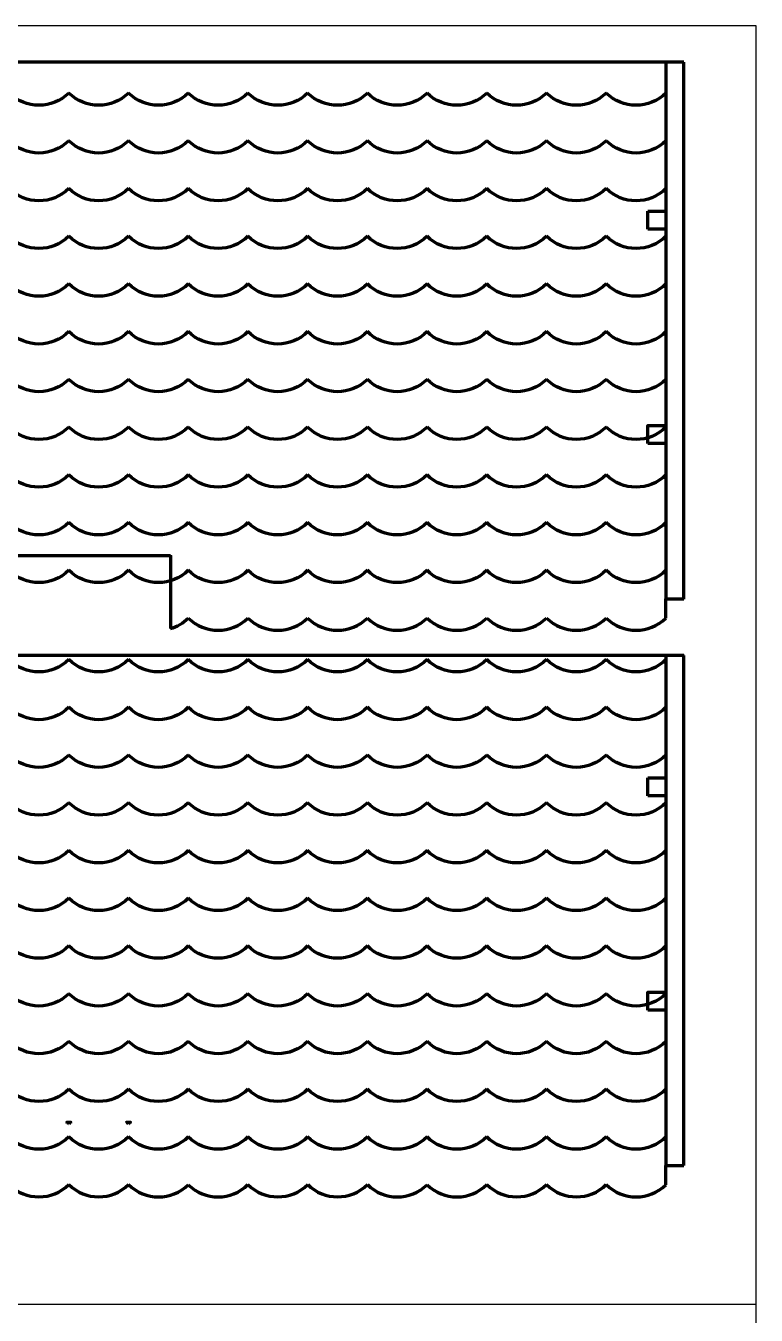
# Model space of a CAD drawing. Header units: centimetres. Extents: x 1569 to 2514, y -799 to -397.
# Drawn here: x 1904.4 to 2018.6, y -600.6 to -398.9 of the extents above; entities that cross this region are included whole.
import ezdxf

# ---------------------------------------------------------------- set-up
doc = ezdxf.new("R2010")
doc.units = ezdxf.units.CM
doc.header["$MEASUREMENT"] = 0
doc.layers.add('layer 1', color=7, linetype='Continuous')

msp = doc.modelspace()

# ---------------------------------------------------------------- linework, layer by layer
for p, q in [((2018.57, -398.93), (1568.57, -398.93)), ((2018.57, -798.93), (2018.57, -398.93)), ((1568.57, -598.93), (2018.57, -598.93))]:
    msp.add_line(p, q)
at = {"layer": 'layer 1', "lineweight": 80}
for points, knots in [([(2007.26, -404.61), (2007.26, -404.61), (2007.26, -404.61), (1852.33, -404.61), (1852.33, -404.61)], [0.08571429, 0.08571429, 0.08571429, 0.08571429, 0.0857143, 0.11428571, 0.11428571, 0.11428571, 0.11428571]), ([(2007.26, -488.6), (2007.26, -488.6), (2007.26, -488.6), (2007.26, -404.61), (2007.26, -404.61)], [0.05714286, 0.05714286, 0.05714286, 0.05714286, 0.05714287, 0.08571429, 0.08571429, 0.08571429, 0.08571429]), ([(2001.66, -430.74), (2001.66, -430.74), (2001.66, -430.74), (2001.66, -427.94), (2001.66, -427.94)], [0.6, 0.6, 0.6, 0.6, 0.6, 1, 1, 1, 1]), ([(2004.46, -427.94), (2004.46, -427.94), (2004.46, -427.94), (2004.46, -430.74), (2004.46, -430.74)], [0.2, 0.2, 0.2, 0.2, 0.2, 0.4, 0.4, 0.4, 0.4]), ([(2004.46, -430.74), (2004.46, -430.74), (2004.46, -430.74), (2001.66, -430.74), (2001.66, -430.74)], [0.4, 0.4, 0.4, 0.4, 0.4, 0.6, 0.6, 0.6, 0.6]), ([(2001.66, -464.29), (2001.66, -464.29), (2001.66, -464.29), (2001.66, -461.49), (2001.66, -461.49)], [0.4, 0.4, 0.4, 0.4, 0.4, 0.6, 0.6, 0.6, 0.6]), ([(2001.66, -461.49), (2001.66, -461.49), (2001.66, -461.49), (2004.46, -461.49), (2004.46, -461.49)], [0.6, 0.6, 0.6, 0.6, 0.6, 1, 1, 1, 1]), ([(2004.46, -464.29), (2004.46, -464.29), (2004.46, -464.29), (2001.66, -464.29), (2001.66, -464.29)], [0.2, 0.2, 0.2, 0.2, 0.2, 0.4, 0.4, 0.4, 0.4]), ([(1902.12, -481.79), (1902.12, -481.79), (1902.12, -481.79), (1910.81, -481.79), (1910.81, -481.79)], [0.45714286, 0.45714286, 0.45714286, 0.45714286, 0.45714287, 0.48571429, 0.48571429, 0.48571429, 0.48571429]), ([(1910.81, -481.79), (1910.81, -481.79), (1910.81, -481.79), (1911.45, -481.79), (1911.45, -481.79)], [0.48571429, 0.48571429, 0.48571429, 0.48571429, 0.4857143, 0.51428571, 0.51428571, 0.51428571, 0.51428571]), ([(1911.45, -481.79), (1911.45, -481.79), (1911.45, -481.79), (1920.14, -481.79), (1920.14, -481.79)], [0.51428571, 0.51428571, 0.51428571, 0.51428571, 0.51428572, 0.54285714, 0.54285714, 0.54285714, 0.54285714]), ([(1920.14, -481.79), (1920.14, -481.79), (1920.14, -481.79), (1920.79, -481.79), (1920.79, -481.79)], [0.54285714, 0.54285714, 0.54285714, 0.54285714, 0.54285715, 0.57142857, 0.57142857, 0.57142857, 0.57142857]), ([(1920.79, -481.79), (1920.79, -481.79), (1920.79, -481.79), (1927.01, -481.79), (1927.01, -481.79)], [0.57142857, 0.57142857, 0.57142857, 0.57142857, 0.57142858, 0.6, 0.6, 0.6, 0.6]), ([(1927.01, -481.79), (1927.01, -481.79), (1927.01, -481.79), (1927.01, -493.23), (1927.01, -493.23)], [0.6, 0.6, 0.6, 0.6, 0.60000001, 0.62857143, 0.62857143, 0.62857143, 0.62857143]), ([(2004.46, -491.6), (2004.46, -491.6), (2004.46, -491.6), (2004.46, -488.6), (2004.46, -488.6)], [0.88571429, 0.88571429, 0.88571429, 0.88571429, 0.8857143, 0.91428571, 0.91428571, 0.91428571, 0.91428571]), ([(2004.46, -488.6), (2004.46, -488.6), (2004.46, -488.6), (2004.46, -488.6), (2004.46, -488.6)], [0.91428571, 0.91428571, 0.91428571, 0.91428571, 0.91428572, 0.94285714, 0.94285714, 0.94285714, 0.94285714]), ([(2006.22, -488.6), (2006.22, -488.6), (2006.22, -488.6), (2007.26, -488.6), (2007.26, -488.6)], [0.02857143, 0.02857143, 0.02857143, 0.02857143, 0.02857144, 0.05714286, 0.05714286, 0.05714286, 0.05714286]), ([(1927.01, -493.23), (1927.01, -493.23), (1928.03, -492.93), (1928.99, -492.38), (1929.8, -491.59)], [0.62857143, 0.62857143, 0.62857143, 0.62857143, 0.62857144, 0.65714286, 0.65714286, 0.65714286, 0.65714286]), ([(1929.8, -491.59), (1929.8, -491.59), (1932.39, -494.13), (1936.54, -494.13), (1939.13, -491.59)], [0.65714286, 0.65714286, 0.65714286, 0.65714286, 0.65714287, 0.68571429, 0.68571429, 0.68571429, 0.68571429]), ([(1939.13, -491.59), (1939.13, -491.59), (1941.72, -494.13), (1945.87, -494.13), (1948.46, -491.59)], [0.68571429, 0.68571429, 0.68571429, 0.68571429, 0.6857143, 0.71428571, 0.71428571, 0.71428571, 0.71428571]), ([(1948.46, -491.59), (1948.46, -491.59), (1951.06, -494.13), (1955.21, -494.13), (1957.8, -491.59)], [0.71428571, 0.71428571, 0.71428571, 0.71428571, 0.71428572, 0.74285714, 0.74285714, 0.74285714, 0.74285714]), ([(1957.8, -491.59), (1957.8, -491.59), (1960.39, -494.13), (1964.54, -494.13), (1967.13, -491.59)], [0.74285714, 0.74285714, 0.74285714, 0.74285714, 0.74285715, 0.77142857, 0.77142857, 0.77142857, 0.77142857]), ([(1967.13, -491.59), (1967.13, -491.59), (1969.72, -494.13), (1973.88, -494.13), (1976.47, -491.59)], [0.77142857, 0.77142857, 0.77142857, 0.77142857, 0.77142858, 0.8, 0.8, 0.8, 0.8]), ([(1976.47, -491.59), (1976.47, -491.59), (1979.05, -494.13), (1983.21, -494.13), (1985.8, -491.59)], [0.8, 0.8, 0.8, 0.8, 0.80000001, 0.82857143, 0.82857143, 0.82857143, 0.82857143]), ([(1985.8, -491.59), (1985.8, -491.59), (1988.39, -494.13), (1992.54, -494.13), (1995.14, -491.59)], [0.82857143, 0.82857143, 0.82857143, 0.82857143, 0.82857144, 0.85714286, 0.85714286, 0.85714286, 0.85714286]), ([(1995.14, -491.59), (1995.14, -491.59), (1997.72, -494.13), (2001.87, -494.13), (2004.46, -491.6)], [0.85714286, 0.85714286, 0.85714286, 0.85714286, 0.85714287, 0.88571429, 0.88571429, 0.88571429, 0.88571429]), ([(2007.26, -497.46), (2007.26, -497.46), (2007.26, -497.46), (1852.33, -497.46), (1852.33, -497.46)], [0.10714286, 0.10714286, 0.10714286, 0.10714286, 0.10714287, 0.14285714, 0.14285714, 0.14285714, 0.14285714]), ([(2007.26, -577.24), (2007.26, -577.24), (2007.26, -577.24), (2007.26, -497.46), (2007.26, -497.46)], [0.07142857, 0.07142857, 0.07142857, 0.07142857, 0.07142858, 0.10714286, 0.10714286, 0.10714286, 0.10714286]), ([(2001.66, -519.38), (2001.66, -519.38), (2001.66, -519.38), (2001.66, -516.58), (2001.66, -516.58)], [0.6, 0.6, 0.6, 0.6, 0.6, 1, 1, 1, 1]), ([(2004.46, -516.58), (2004.46, -516.58), (2004.46, -516.58), (2004.46, -519.38), (2004.46, -519.38)], [0.2, 0.2, 0.2, 0.2, 0.2, 0.4, 0.4, 0.4, 0.4]), ([(2004.46, -519.38), (2004.46, -519.38), (2004.46, -519.38), (2001.66, -519.38), (2001.66, -519.38)], [0.4, 0.4, 0.4, 0.4, 0.4, 0.6, 0.6, 0.6, 0.6]), ([(2001.66, -552.92), (2001.66, -552.92), (2001.66, -552.92), (2001.66, -550.12), (2001.66, -550.12)], [0.4, 0.4, 0.4, 0.4, 0.4, 0.6, 0.6, 0.6, 0.6]), ([(2001.66, -550.12), (2001.66, -550.12), (2001.66, -550.12), (2004.46, -550.12), (2004.46, -550.12)], [0.6, 0.6, 0.6, 0.6, 0.6, 1, 1, 1, 1]), ([(2004.46, -552.92), (2004.46, -552.92), (2004.46, -552.92), (2001.66, -552.92), (2001.66, -552.92)], [0.2, 0.2, 0.2, 0.2, 0.2, 0.4, 0.4, 0.4, 0.4]), ([(1910.8, -570.43), (1910.8, -570.43), (1910.8, -570.43), (1911.45, -570.43), (1911.45, -570.43)], [0.25, 0.25, 0.25, 0.25, 0.25, 0.5, 0.5, 0.5, 0.5]), ([(1911.45, -570.43), (1911.45, -570.43), (1911.34, -570.52), (1911.23, -570.62), (1911.13, -570.72)], [0.5, 0.5, 0.5, 0.5, 0.5, 1, 1, 1, 1]), ([(1920.14, -570.43), (1920.14, -570.43), (1920.14, -570.43), (1920.79, -570.43), (1920.79, -570.43)], [0.25, 0.25, 0.25, 0.25, 0.25, 0.5, 0.5, 0.5, 0.5]), ([(1920.79, -570.43), (1920.79, -570.43), (1920.67, -570.52), (1920.57, -570.62), (1920.46, -570.72)], [0.5, 0.5, 0.5, 0.5, 0.5, 1, 1, 1, 1]), ([(2004.46, -580.23), (2004.46, -580.23), (2004.46, -580.23), (2004.46, -577.24), (2004.46, -577.24)], [0.85714286, 0.85714286, 0.85714286, 0.85714286, 0.85714287, 0.89285714, 0.89285714, 0.89285714, 0.89285714]), ([(2004.46, -577.24), (2004.46, -577.24), (2004.46, -577.24), (2004.46, -577.24), (2004.46, -577.24)], [0.89285714, 0.89285714, 0.89285714, 0.89285714, 0.89285715, 0.92857143, 0.92857143, 0.92857143, 0.92857143]), ([(2004.46, -577.24), (2004.46, -577.24), (2004.46, -577.24), (2004.46, -577.24), (2004.46, -577.24)], [0.92857143, 0.92857143, 0.92857143, 0.92857143, 0.92857144, 1, 1, 1, 1]), ([(2006.22, -577.24), (2006.22, -577.24), (2006.22, -577.24), (2007.26, -577.24), (2007.26, -577.24)], [0.03571429, 0.03571429, 0.03571429, 0.03571429, 0.0357143, 0.07142857, 0.07142857, 0.07142857, 0.07142857]), ([(1901.79, -580.22), (1901.79, -580.22), (1904.38, -582.77), (1908.54, -582.77), (1911.13, -580.22)], [0.46428571, 0.46428571, 0.46428571, 0.46428571, 0.46428572, 0.5, 0.5, 0.5, 0.5]), ([(1911.13, -580.22), (1911.13, -580.22), (1913.72, -582.77), (1917.87, -582.77), (1920.46, -580.22)], [0.5, 0.5, 0.5, 0.5, 0.50000001, 0.53571429, 0.53571429, 0.53571429, 0.53571429]), ([(1920.46, -580.22), (1920.46, -580.22), (1923.05, -582.77), (1927.21, -582.77), (1929.8, -580.23)], [0.53571429, 0.53571429, 0.53571429, 0.53571429, 0.5357143, 0.57142857, 0.57142857, 0.57142857, 0.57142857]), ([(1929.8, -580.23), (1929.8, -580.23), (1932.39, -582.77), (1936.54, -582.77), (1939.13, -580.22)], [0.57142857, 0.57142857, 0.57142857, 0.57142857, 0.57142858, 0.60714286, 0.60714286, 0.60714286, 0.60714286]), ([(1939.13, -580.22), (1939.13, -580.22), (1941.72, -582.77), (1945.87, -582.77), (1948.47, -580.22)], [0.60714286, 0.60714286, 0.60714286, 0.60714286, 0.60714287, 0.64285714, 0.64285714, 0.64285714, 0.64285714]), ([(1948.47, -580.22), (1948.47, -580.22), (1951.06, -582.77), (1955.21, -582.77), (1957.8, -580.22)], [0.64285714, 0.64285714, 0.64285714, 0.64285714, 0.64285715, 0.67857143, 0.67857143, 0.67857143, 0.67857143]), ([(1957.8, -580.22), (1957.8, -580.22), (1960.39, -582.77), (1964.54, -582.77), (1967.13, -580.23)], [0.67857143, 0.67857143, 0.67857143, 0.67857143, 0.67857144, 0.71428571, 0.71428571, 0.71428571, 0.71428571]), ([(1967.13, -580.23), (1967.13, -580.23), (1969.73, -582.77), (1973.88, -582.77), (1976.47, -580.22)], [0.71428571, 0.71428571, 0.71428571, 0.71428571, 0.71428572, 0.75, 0.75, 0.75, 0.75]), ([(1976.47, -580.22), (1976.47, -580.22), (1979.06, -582.77), (1983.21, -582.77), (1985.8, -580.22)], [0.75, 0.75, 0.75, 0.75, 0.75000001, 0.78571429, 0.78571429, 0.78571429, 0.78571429]), ([(1985.8, -580.22), (1985.8, -580.22), (1988.39, -582.77), (1992.55, -582.77), (1995.14, -580.22)], [0.78571429, 0.78571429, 0.78571429, 0.78571429, 0.7857143, 0.82142857, 0.82142857, 0.82142857, 0.82142857]), ([(1995.14, -580.22), (1995.14, -580.22), (1997.72, -582.77), (2001.87, -582.77), (2004.46, -580.23)], [0.82142857, 0.82142857, 0.82142857, 0.82142857, 0.82142858, 0.85714286, 0.85714286, 0.85714286, 0.85714286])]:
    msp.add_open_spline(points, degree=3, knots=knots, dxfattribs=at)
at = {"layer": 'layer 1', "color": 242, "lineweight": 80}
for points in [[(2004.46, -404.61), (2004.46, -404.61), (2004.46, -488.6), (2004.46, -488.6)], [(1911.13, -409.45), (1908.55, -412.02), (1904.37, -412.02), (1901.79, -409.45)], [(1920.46, -409.45), (1917.88, -412.02), (1913.7, -412.02), (1911.13, -409.45)], [(1929.79, -409.45), (1927.21, -412.02), (1923.04, -412.02), (1920.46, -409.45)], [(1939.12, -409.45), (1936.55, -412.02), (1932.37, -412.02), (1929.79, -409.45)], [(1948.46, -409.45), (1945.88, -412.02), (1941.7, -412.02), (1939.12, -409.45)], [(1957.79, -409.45), (1955.21, -412.02), (1951.04, -412.02), (1948.46, -409.45)], [(1967.12, -409.45), (1964.55, -412.02), (1960.37, -412.02), (1957.79, -409.45)], [(1976.46, -409.45), (1973.88, -412.02), (1969.7, -412.02), (1967.12, -409.45)], [(1985.79, -409.45), (1983.21, -412.02), (1979.03, -412.02), (1976.46, -409.45)], [(1995.12, -409.45), (1992.55, -412.02), (1988.37, -412.02), (1985.79, -409.45)], [(2004.46, -409.45), (2001.88, -412.02), (1997.7, -412.02), (1995.12, -409.45)], [(1911.13, -416.91), (1908.55, -419.49), (1904.37, -419.49), (1901.79, -416.91)], [(1920.46, -416.91), (1917.88, -419.49), (1913.7, -419.49), (1911.13, -416.91)], [(1929.79, -416.91), (1927.21, -419.49), (1923.04, -419.49), (1920.46, -416.91)], [(1939.12, -416.91), (1936.55, -419.49), (1932.37, -419.49), (1929.79, -416.91)], [(1948.46, -416.91), (1945.88, -419.49), (1941.7, -419.49), (1939.12, -416.91)], [(1957.79, -416.91), (1955.21, -419.49), (1951.04, -419.49), (1948.46, -416.91)], [(1967.12, -416.91), (1964.55, -419.49), (1960.37, -419.49), (1957.79, -416.91)], [(1976.46, -416.91), (1973.88, -419.49), (1969.7, -419.49), (1967.12, -416.91)], [(1985.79, -416.91), (1983.21, -419.49), (1979.03, -419.49), (1976.46, -416.91)], [(1995.12, -416.91), (1992.55, -419.49), (1988.37, -419.49), (1985.79, -416.91)], [(2004.46, -416.91), (2001.88, -419.49), (1997.7, -419.49), (1995.12, -416.91)], [(1911.13, -424.38), (1908.55, -426.96), (1904.37, -426.96), (1901.79, -424.38)], [(1920.46, -424.38), (1917.88, -426.96), (1913.7, -426.96), (1911.13, -424.38)], [(1929.79, -424.38), (1927.21, -426.96), (1923.04, -426.96), (1920.46, -424.38)], [(1939.12, -424.38), (1936.55, -426.96), (1932.37, -426.96), (1929.79, -424.38)], [(1948.46, -424.38), (1945.88, -426.96), (1941.7, -426.96), (1939.12, -424.38)], [(1957.79, -424.38), (1955.21, -426.96), (1951.04, -426.96), (1948.46, -424.38)], [(1967.12, -424.38), (1964.55, -426.96), (1960.37, -426.96), (1957.79, -424.38)], [(1976.46, -424.38), (1973.88, -426.96), (1969.7, -426.96), (1967.12, -424.38)], [(1985.79, -424.38), (1983.21, -426.96), (1979.03, -426.96), (1976.46, -424.38)], [(1995.12, -424.38), (1992.55, -426.96), (1988.37, -426.96), (1985.79, -424.38)], [(2004.46, -424.38), (2001.88, -426.96), (1997.7, -426.96), (1995.12, -424.38)], [(1911.13, -431.85), (1908.55, -434.42), (1904.37, -434.42), (1901.79, -431.85)], [(1920.46, -431.85), (1917.88, -434.42), (1913.7, -434.42), (1911.13, -431.85)], [(1929.79, -431.85), (1927.21, -434.42), (1923.04, -434.42), (1920.46, -431.85)], [(1939.12, -431.85), (1936.55, -434.42), (1932.37, -434.42), (1929.79, -431.85)], [(1948.46, -431.85), (1945.88, -434.42), (1941.7, -434.42), (1939.12, -431.85)], [(1957.79, -431.85), (1955.21, -434.42), (1951.04, -434.42), (1948.46, -431.85)], [(1967.12, -431.85), (1964.55, -434.42), (1960.37, -434.42), (1957.79, -431.85)], [(1976.46, -431.85), (1973.88, -434.42), (1969.7, -434.42), (1967.12, -431.85)], [(1985.79, -431.85), (1983.21, -434.42), (1979.03, -434.42), (1976.46, -431.85)], [(1995.12, -431.85), (1992.55, -434.42), (1988.37, -434.42), (1985.79, -431.85)], [(2004.46, -431.85), (2001.88, -434.42), (1997.7, -434.42), (1995.12, -431.85)], [(1911.13, -439.31), (1908.55, -441.89), (1904.37, -441.89), (1901.79, -439.31)], [(1920.46, -439.31), (1917.88, -441.89), (1913.7, -441.89), (1911.13, -439.31)], [(1929.79, -439.31), (1927.21, -441.89), (1923.04, -441.89), (1920.46, -439.31)], [(1939.12, -439.31), (1936.55, -441.89), (1932.37, -441.89), (1929.79, -439.31)], [(1948.46, -439.31), (1945.88, -441.89), (1941.7, -441.89), (1939.12, -439.31)], [(1957.79, -439.31), (1955.21, -441.89), (1951.04, -441.89), (1948.46, -439.31)], [(1967.12, -439.31), (1964.55, -441.89), (1960.37, -441.89), (1957.79, -439.31)], [(1976.46, -439.31), (1973.88, -441.89), (1969.7, -441.89), (1967.12, -439.31)], [(1985.79, -439.31), (1983.21, -441.89), (1979.03, -441.89), (1976.46, -439.31)], [(1995.12, -439.31), (1992.55, -441.89), (1988.37, -441.89), (1985.79, -439.31)], [(2004.46, -439.31), (2001.88, -441.89), (1997.7, -441.89), (1995.12, -439.31)], [(1911.13, -446.78), (1908.55, -449.36), (1904.37, -449.36), (1901.79, -446.78)], [(1920.46, -446.78), (1917.88, -449.36), (1913.7, -449.36), (1911.13, -446.78)], [(1929.79, -446.78), (1927.21, -449.36), (1923.04, -449.36), (1920.46, -446.78)], [(1939.12, -446.78), (1936.55, -449.36), (1932.37, -449.36), (1929.79, -446.78)], [(1948.46, -446.78), (1945.88, -449.36), (1941.7, -449.36), (1939.12, -446.78)], [(1957.79, -446.78), (1955.21, -449.36), (1951.04, -449.36), (1948.46, -446.78)], [(1967.12, -446.78), (1964.55, -449.36), (1960.37, -449.36), (1957.79, -446.78)], [(1976.46, -446.78), (1973.88, -449.36), (1969.7, -449.36), (1967.12, -446.78)], [(1985.79, -446.78), (1983.21, -449.36), (1979.03, -449.36), (1976.46, -446.78)], [(1995.12, -446.78), (1992.55, -449.36), (1988.37, -449.36), (1985.79, -446.78)], [(2004.46, -446.78), (2001.88, -449.36), (1997.7, -449.36), (1995.12, -446.78)], [(1911.13, -454.25), (1908.55, -456.82), (1904.37, -456.82), (1901.79, -454.25)], [(1920.46, -454.25), (1917.88, -456.82), (1913.7, -456.82), (1911.13, -454.25)], [(1929.79, -454.25), (1927.21, -456.82), (1923.04, -456.82), (1920.46, -454.25)], [(1939.12, -454.25), (1936.55, -456.82), (1932.37, -456.82), (1929.79, -454.25)], [(1948.46, -454.25), (1945.88, -456.82), (1941.7, -456.82), (1939.12, -454.25)], [(1957.79, -454.25), (1955.21, -456.82), (1951.04, -456.82), (1948.46, -454.25)], [(1967.12, -454.25), (1964.55, -456.82), (1960.37, -456.82), (1957.79, -454.25)], [(1976.46, -454.25), (1973.88, -456.82), (1969.7, -456.82), (1967.12, -454.25)], [(1985.79, -454.25), (1983.21, -456.82), (1979.03, -456.82), (1976.46, -454.25)], [(1995.12, -454.25), (1992.55, -456.82), (1988.37, -456.82), (1985.79, -454.25)], [(2004.46, -454.25), (2001.88, -456.82), (1997.7, -456.82), (1995.12, -454.25)], [(1911.13, -461.71), (1908.55, -464.29), (1904.37, -464.29), (1901.79, -461.71)], [(1920.46, -461.71), (1917.88, -464.29), (1913.7, -464.29), (1911.13, -461.71)], [(1929.79, -461.71), (1927.21, -464.29), (1923.04, -464.29), (1920.46, -461.71)], [(1939.12, -461.71), (1936.55, -464.29), (1932.37, -464.29), (1929.79, -461.71)], [(1948.46, -461.71), (1945.88, -464.29), (1941.7, -464.29), (1939.12, -461.71)], [(1957.79, -461.71), (1955.21, -464.29), (1951.04, -464.29), (1948.46, -461.71)], [(1967.12, -461.71), (1964.55, -464.29), (1960.37, -464.29), (1957.79, -461.71)], [(1976.46, -461.71), (1973.88, -464.29), (1969.7, -464.29), (1967.12, -461.71)], [(1985.79, -461.71), (1983.21, -464.29), (1979.03, -464.29), (1976.46, -461.71)], [(1995.12, -461.71), (1992.55, -464.29), (1988.37, -464.29), (1985.79, -461.71)], [(2004.46, -461.71), (2001.88, -464.29), (1997.7, -464.29), (1995.12, -461.71)], [(1911.13, -469.18), (1908.55, -471.76), (1904.37, -471.76), (1901.79, -469.18)], [(1920.46, -469.18), (1917.88, -471.76), (1913.7, -471.76), (1911.13, -469.18)], [(1929.79, -469.18), (1927.21, -471.76), (1923.04, -471.76), (1920.46, -469.18)], [(1939.12, -469.18), (1936.55, -471.76), (1932.37, -471.76), (1929.79, -469.18)], [(1948.46, -469.18), (1945.88, -471.76), (1941.7, -471.76), (1939.12, -469.18)], [(1957.79, -469.18), (1955.21, -471.76), (1951.04, -471.76), (1948.46, -469.18)], [(1967.12, -469.18), (1964.55, -471.76), (1960.37, -471.76), (1957.79, -469.18)], [(1976.46, -469.18), (1973.88, -471.76), (1969.7, -471.76), (1967.12, -469.18)], [(1985.79, -469.18), (1983.21, -471.76), (1979.03, -471.76), (1976.46, -469.18)], [(1995.12, -469.18), (1992.55, -471.76), (1988.37, -471.76), (1985.79, -469.18)], [(2004.46, -469.18), (2001.88, -471.76), (1997.7, -471.76), (1995.12, -469.18)], [(1911.13, -476.64), (1908.55, -479.22), (1904.37, -479.22), (1901.79, -476.64)], [(1920.46, -476.64), (1917.88, -479.22), (1913.7, -479.22), (1911.13, -476.64)], [(1929.79, -476.64), (1927.21, -479.22), (1923.04, -479.22), (1920.46, -476.64)], [(1939.12, -476.64), (1936.55, -479.22), (1932.37, -479.22), (1929.79, -476.64)], [(1948.46, -476.64), (1945.88, -479.22), (1941.7, -479.22), (1939.12, -476.64)], [(1957.79, -476.64), (1955.21, -479.22), (1951.04, -479.22), (1948.46, -476.64)], [(1967.12, -476.64), (1964.55, -479.22), (1960.37, -479.22), (1957.79, -476.64)], [(1976.46, -476.64), (1973.88, -479.22), (1969.7, -479.22), (1967.12, -476.64)], [(1985.79, -476.64), (1983.21, -479.22), (1979.03, -479.22), (1976.46, -476.64)], [(1995.12, -476.64), (1992.55, -479.22), (1988.37, -479.22), (1985.79, -476.64)], [(2004.46, -476.64), (2001.88, -479.22), (1997.7, -479.22), (1995.12, -476.64)], [(1911.13, -484.11), (1908.55, -486.69), (1904.37, -486.69), (1901.79, -484.11)], [(1920.46, -484.11), (1917.88, -486.69), (1913.7, -486.69), (1911.13, -484.11)], [(1929.79, -484.11), (1927.21, -486.69), (1923.04, -486.69), (1920.46, -484.11)], [(1939.12, -484.11), (1936.55, -486.69), (1932.37, -486.69), (1929.79, -484.11)], [(1948.46, -484.11), (1945.88, -486.69), (1941.7, -486.69), (1939.12, -484.11)], [(1957.79, -484.11), (1955.21, -486.69), (1951.04, -486.69), (1948.46, -484.11)], [(1967.12, -484.11), (1964.55, -486.69), (1960.37, -486.69), (1957.79, -484.11)], [(1976.46, -484.11), (1973.88, -486.69), (1969.7, -486.69), (1967.12, -484.11)], [(1985.79, -484.11), (1983.21, -486.69), (1979.03, -486.69), (1976.46, -484.11)], [(1995.12, -484.11), (1992.55, -486.69), (1988.37, -486.69), (1985.79, -484.11)], [(2004.46, -484.11), (2001.88, -486.69), (1997.7, -486.69), (1995.12, -484.11)], [(1911.13, -498.08), (1908.55, -500.66), (1904.37, -500.66), (1901.79, -498.08)], [(1920.46, -498.08), (1917.88, -500.66), (1913.7, -500.66), (1911.13, -498.08)], [(1929.79, -498.08), (1927.21, -500.66), (1923.04, -500.66), (1920.46, -498.08)], [(1939.12, -498.08), (1936.55, -500.66), (1932.37, -500.66), (1929.79, -498.08)], [(1948.46, -498.08), (1945.88, -500.66), (1941.7, -500.66), (1939.12, -498.08)], [(1957.79, -498.08), (1955.21, -500.66), (1951.04, -500.66), (1948.46, -498.08)], [(1967.12, -498.08), (1964.55, -500.66), (1960.37, -500.66), (1957.79, -498.08)], [(1976.46, -498.08), (1973.88, -500.66), (1969.7, -500.66), (1967.12, -498.08)], [(1985.79, -498.08), (1983.21, -500.66), (1979.03, -500.66), (1976.46, -498.08)], [(1995.12, -498.08), (1992.55, -500.66), (1988.37, -500.66), (1985.79, -498.08)], [(2004.46, -498.08), (2001.88, -500.66), (1997.7, -500.66), (1995.12, -498.08)], [(2004.46, -497.46), (2004.46, -497.46), (2004.46, -577.24), (2004.46, -577.24)], [(1911.13, -505.55), (1908.55, -508.13), (1904.37, -508.13), (1901.79, -505.55)], [(1920.46, -505.55), (1917.88, -508.13), (1913.7, -508.13), (1911.13, -505.55)], [(1929.79, -505.55), (1927.21, -508.13), (1923.04, -508.13), (1920.46, -505.55)], [(1939.12, -505.55), (1936.55, -508.13), (1932.37, -508.13), (1929.79, -505.55)], [(1948.46, -505.55), (1945.88, -508.13), (1941.7, -508.13), (1939.12, -505.55)], [(1957.79, -505.55), (1955.21, -508.13), (1951.04, -508.13), (1948.46, -505.55)], [(1967.12, -505.55), (1964.55, -508.13), (1960.37, -508.13), (1957.79, -505.55)], [(1976.46, -505.55), (1973.88, -508.13), (1969.7, -508.13), (1967.12, -505.55)], [(1985.79, -505.55), (1983.21, -508.13), (1979.03, -508.13), (1976.46, -505.55)], [(1995.12, -505.55), (1992.55, -508.13), (1988.37, -508.13), (1985.79, -505.55)], [(2004.46, -505.55), (2001.88, -508.13), (1997.7, -508.13), (1995.12, -505.55)], [(1911.13, -513.02), (1908.55, -515.59), (1904.37, -515.59), (1901.79, -513.02)], [(1920.46, -513.02), (1917.88, -515.59), (1913.7, -515.59), (1911.13, -513.02)], [(1929.79, -513.02), (1927.21, -515.59), (1923.04, -515.59), (1920.46, -513.02)], [(1939.12, -513.02), (1936.55, -515.59), (1932.37, -515.59), (1929.79, -513.02)], [(1948.46, -513.02), (1945.88, -515.59), (1941.7, -515.59), (1939.12, -513.02)], [(1957.79, -513.02), (1955.21, -515.59), (1951.04, -515.59), (1948.46, -513.02)], [(1967.12, -513.02), (1964.55, -515.59), (1960.37, -515.59), (1957.79, -513.02)], [(1976.46, -513.02), (1973.88, -515.59), (1969.7, -515.59), (1967.12, -513.02)], [(1985.79, -513.02), (1983.21, -515.59), (1979.03, -515.59), (1976.46, -513.02)], [(1995.12, -513.02), (1992.55, -515.59), (1988.37, -515.59), (1985.79, -513.02)], [(2004.46, -513.02), (2001.88, -515.59), (1997.7, -515.59), (1995.12, -513.02)], [(1911.13, -520.48), (1908.55, -523.06), (1904.37, -523.06), (1901.79, -520.48)], [(1920.46, -520.48), (1917.88, -523.06), (1913.7, -523.06), (1911.13, -520.48)], [(1929.79, -520.48), (1927.21, -523.06), (1923.04, -523.06), (1920.46, -520.48)], [(1939.12, -520.48), (1936.55, -523.06), (1932.37, -523.06), (1929.79, -520.48)], [(1948.46, -520.48), (1945.88, -523.06), (1941.7, -523.06), (1939.12, -520.48)], [(1957.79, -520.48), (1955.21, -523.06), (1951.04, -523.06), (1948.46, -520.48)], [(1967.12, -520.48), (1964.55, -523.06), (1960.37, -523.06), (1957.79, -520.48)], [(1976.46, -520.48), (1973.88, -523.06), (1969.7, -523.06), (1967.12, -520.48)], [(1985.79, -520.48), (1983.21, -523.06), (1979.03, -523.06), (1976.46, -520.48)], [(1995.12, -520.48), (1992.55, -523.06), (1988.37, -523.06), (1985.79, -520.48)], [(2004.46, -520.48), (2001.88, -523.06), (1997.7, -523.06), (1995.12, -520.48)], [(1911.13, -527.95), (1908.55, -530.53), (1904.37, -530.53), (1901.79, -527.95)], [(1920.46, -527.95), (1917.88, -530.53), (1913.7, -530.53), (1911.13, -527.95)], [(1929.79, -527.95), (1927.21, -530.53), (1923.04, -530.53), (1920.46, -527.95)], [(1939.12, -527.95), (1936.55, -530.53), (1932.37, -530.53), (1929.79, -527.95)], [(1948.46, -527.95), (1945.88, -530.53), (1941.7, -530.53), (1939.12, -527.95)], [(1957.79, -527.95), (1955.21, -530.53), (1951.04, -530.53), (1948.46, -527.95)], [(1967.12, -527.95), (1964.55, -530.53), (1960.37, -530.53), (1957.79, -527.95)], [(1976.46, -527.95), (1973.88, -530.53), (1969.7, -530.53), (1967.12, -527.95)], [(1985.79, -527.95), (1983.21, -530.53), (1979.03, -530.53), (1976.46, -527.95)], [(1995.12, -527.95), (1992.55, -530.53), (1988.37, -530.53), (1985.79, -527.95)], [(2004.46, -527.95), (2001.88, -530.53), (1997.7, -530.53), (1995.12, -527.95)], [(1911.13, -535.42), (1908.55, -537.99), (1904.37, -537.99), (1901.79, -535.42)], [(1920.46, -535.42), (1917.88, -537.99), (1913.7, -537.99), (1911.13, -535.42)], [(1929.79, -535.42), (1927.21, -537.99), (1923.04, -537.99), (1920.46, -535.42)], [(1939.12, -535.42), (1936.55, -537.99), (1932.37, -537.99), (1929.79, -535.42)], [(1948.46, -535.42), (1945.88, -537.99), (1941.7, -537.99), (1939.12, -535.42)], [(1957.79, -535.42), (1955.21, -537.99), (1951.04, -537.99), (1948.46, -535.42)], [(1967.12, -535.42), (1964.55, -537.99), (1960.37, -537.99), (1957.79, -535.42)], [(1976.46, -535.42), (1973.88, -537.99), (1969.7, -537.99), (1967.12, -535.42)], [(1985.79, -535.42), (1983.21, -537.99), (1979.03, -537.99), (1976.46, -535.42)], [(1995.12, -535.42), (1992.55, -537.99), (1988.37, -537.99), (1985.79, -535.42)], [(2004.46, -535.42), (2001.88, -537.99), (1997.7, -537.99), (1995.12, -535.42)], [(1911.13, -542.88), (1908.55, -545.46), (1904.37, -545.46), (1901.79, -542.88)], [(1920.46, -542.88), (1917.88, -545.46), (1913.7, -545.46), (1911.13, -542.88)], [(1929.79, -542.88), (1927.21, -545.46), (1923.04, -545.46), (1920.46, -542.88)], [(1939.12, -542.88), (1936.55, -545.46), (1932.37, -545.46), (1929.79, -542.88)], [(1948.46, -542.88), (1945.88, -545.46), (1941.7, -545.46), (1939.12, -542.88)], [(1957.79, -542.88), (1955.21, -545.46), (1951.04, -545.46), (1948.46, -542.88)], [(1967.12, -542.88), (1964.55, -545.46), (1960.37, -545.46), (1957.79, -542.88)], [(1976.46, -542.88), (1973.88, -545.46), (1969.7, -545.46), (1967.12, -542.88)], [(1985.79, -542.88), (1983.21, -545.46), (1979.03, -545.46), (1976.46, -542.88)], [(1995.12, -542.88), (1992.55, -545.46), (1988.37, -545.46), (1985.79, -542.88)], [(2004.46, -542.88), (2001.88, -545.46), (1997.7, -545.46), (1995.12, -542.88)], [(1911.13, -550.35), (1908.55, -552.93), (1904.37, -552.93), (1901.79, -550.35)], [(1920.46, -550.35), (1917.88, -552.93), (1913.7, -552.93), (1911.13, -550.35)], [(1929.79, -550.35), (1927.21, -552.93), (1923.04, -552.93), (1920.46, -550.35)], [(1939.12, -550.35), (1936.55, -552.93), (1932.37, -552.93), (1929.79, -550.35)], [(1948.46, -550.35), (1945.88, -552.93), (1941.7, -552.93), (1939.12, -550.35)], [(1957.79, -550.35), (1955.21, -552.93), (1951.04, -552.93), (1948.46, -550.35)], [(1967.12, -550.35), (1964.55, -552.93), (1960.37, -552.93), (1957.79, -550.35)], [(1976.46, -550.35), (1973.88, -552.93), (1969.7, -552.93), (1967.12, -550.35)], [(1985.79, -550.35), (1983.21, -552.93), (1979.03, -552.93), (1976.46, -550.35)], [(1995.12, -550.35), (1992.55, -552.93), (1988.37, -552.93), (1985.79, -550.35)], [(2004.46, -550.35), (2001.88, -552.93), (1997.7, -552.93), (1995.12, -550.35)], [(1911.13, -557.81), (1908.55, -560.39), (1904.37, -560.39), (1901.79, -557.81)], [(1920.46, -557.81), (1917.88, -560.39), (1913.7, -560.39), (1911.13, -557.81)], [(1929.79, -557.81), (1927.21, -560.39), (1923.04, -560.39), (1920.46, -557.81)], [(1939.12, -557.81), (1936.55, -560.39), (1932.37, -560.39), (1929.79, -557.81)], [(1948.46, -557.81), (1945.88, -560.39), (1941.7, -560.39), (1939.12, -557.81)], [(1957.79, -557.81), (1955.21, -560.39), (1951.04, -560.39), (1948.46, -557.81)], [(1967.12, -557.81), (1964.55, -560.39), (1960.37, -560.39), (1957.79, -557.81)], [(1976.46, -557.81), (1973.88, -560.39), (1969.7, -560.39), (1967.12, -557.81)], [(1985.79, -557.81), (1983.21, -560.39), (1979.03, -560.39), (1976.46, -557.81)], [(1995.12, -557.81), (1992.55, -560.39), (1988.37, -560.39), (1985.79, -557.81)], [(2004.46, -557.81), (2001.88, -560.39), (1997.7, -560.39), (1995.12, -557.81)], [(1911.13, -565.28), (1908.55, -567.86), (1904.37, -567.86), (1901.79, -565.28)], [(1920.46, -565.28), (1917.88, -567.86), (1913.7, -567.86), (1911.13, -565.28)], [(1929.79, -565.28), (1927.21, -567.86), (1923.04, -567.86), (1920.46, -565.28)], [(1939.12, -565.28), (1936.55, -567.86), (1932.37, -567.86), (1929.79, -565.28)], [(1948.46, -565.28), (1945.88, -567.86), (1941.7, -567.86), (1939.12, -565.28)], [(1957.79, -565.28), (1955.21, -567.86), (1951.04, -567.86), (1948.46, -565.28)], [(1967.12, -565.28), (1964.55, -567.86), (1960.37, -567.86), (1957.79, -565.28)], [(1976.46, -565.28), (1973.88, -567.86), (1969.7, -567.86), (1967.12, -565.28)], [(1985.79, -565.28), (1983.21, -567.86), (1979.03, -567.86), (1976.46, -565.28)], [(1995.12, -565.28), (1992.55, -567.86), (1988.37, -567.86), (1985.79, -565.28)], [(2004.46, -565.28), (2001.88, -567.86), (1997.7, -567.86), (1995.12, -565.28)], [(1911.13, -572.75), (1908.55, -575.33), (1904.37, -575.33), (1901.79, -572.75)], [(1920.46, -572.75), (1917.88, -575.33), (1913.7, -575.33), (1911.13, -572.75)], [(1929.79, -572.75), (1927.21, -575.33), (1923.04, -575.33), (1920.46, -572.75)], [(1939.12, -572.75), (1936.55, -575.33), (1932.37, -575.33), (1929.79, -572.75)], [(1948.46, -572.75), (1945.88, -575.33), (1941.7, -575.33), (1939.12, -572.75)], [(1957.79, -572.75), (1955.21, -575.33), (1951.04, -575.33), (1948.46, -572.75)], [(1967.12, -572.75), (1964.55, -575.33), (1960.37, -575.33), (1957.79, -572.75)], [(1976.46, -572.75), (1973.88, -575.33), (1969.7, -575.33), (1967.12, -572.75)], [(1985.79, -572.75), (1983.21, -575.33), (1979.03, -575.33), (1976.46, -572.75)], [(1995.12, -572.75), (1992.55, -575.33), (1988.37, -575.33), (1985.79, -572.75)], [(2004.46, -572.75), (2001.88, -575.33), (1997.7, -575.33), (1995.12, -572.75)]]:
    msp.add_open_spline(points, degree=3, dxfattribs=at)
at = {"layer": 'layer 1', "lineweight": 80}
for points in [[(2001.66, -427.94), (2001.66, -427.94), (2004.46, -427.94), (2004.46, -427.94)], [(2004.46, -461.49), (2004.46, -461.49), (2004.46, -464.29), (2004.46, -464.29)], [(2004.46, -488.6), (2004.46, -488.6), (2006.22, -488.6), (2006.22, -488.6)], [(2001.66, -516.58), (2001.66, -516.58), (2004.46, -516.58), (2004.46, -516.58)], [(2004.46, -550.12), (2004.46, -550.12), (2004.46, -552.92), (2004.46, -552.92)], [(1911.13, -570.72), (1911.02, -570.62), (1910.91, -570.52), (1910.8, -570.43)], [(1920.46, -570.72), (1920.36, -570.62), (1920.25, -570.52), (1920.14, -570.43)], [(2004.46, -577.24), (2004.46, -577.24), (2006.22, -577.24), (2006.22, -577.24)]]:
    msp.add_open_spline(points, degree=3, dxfattribs=at)

doc.saveas('drawing.dxf')
